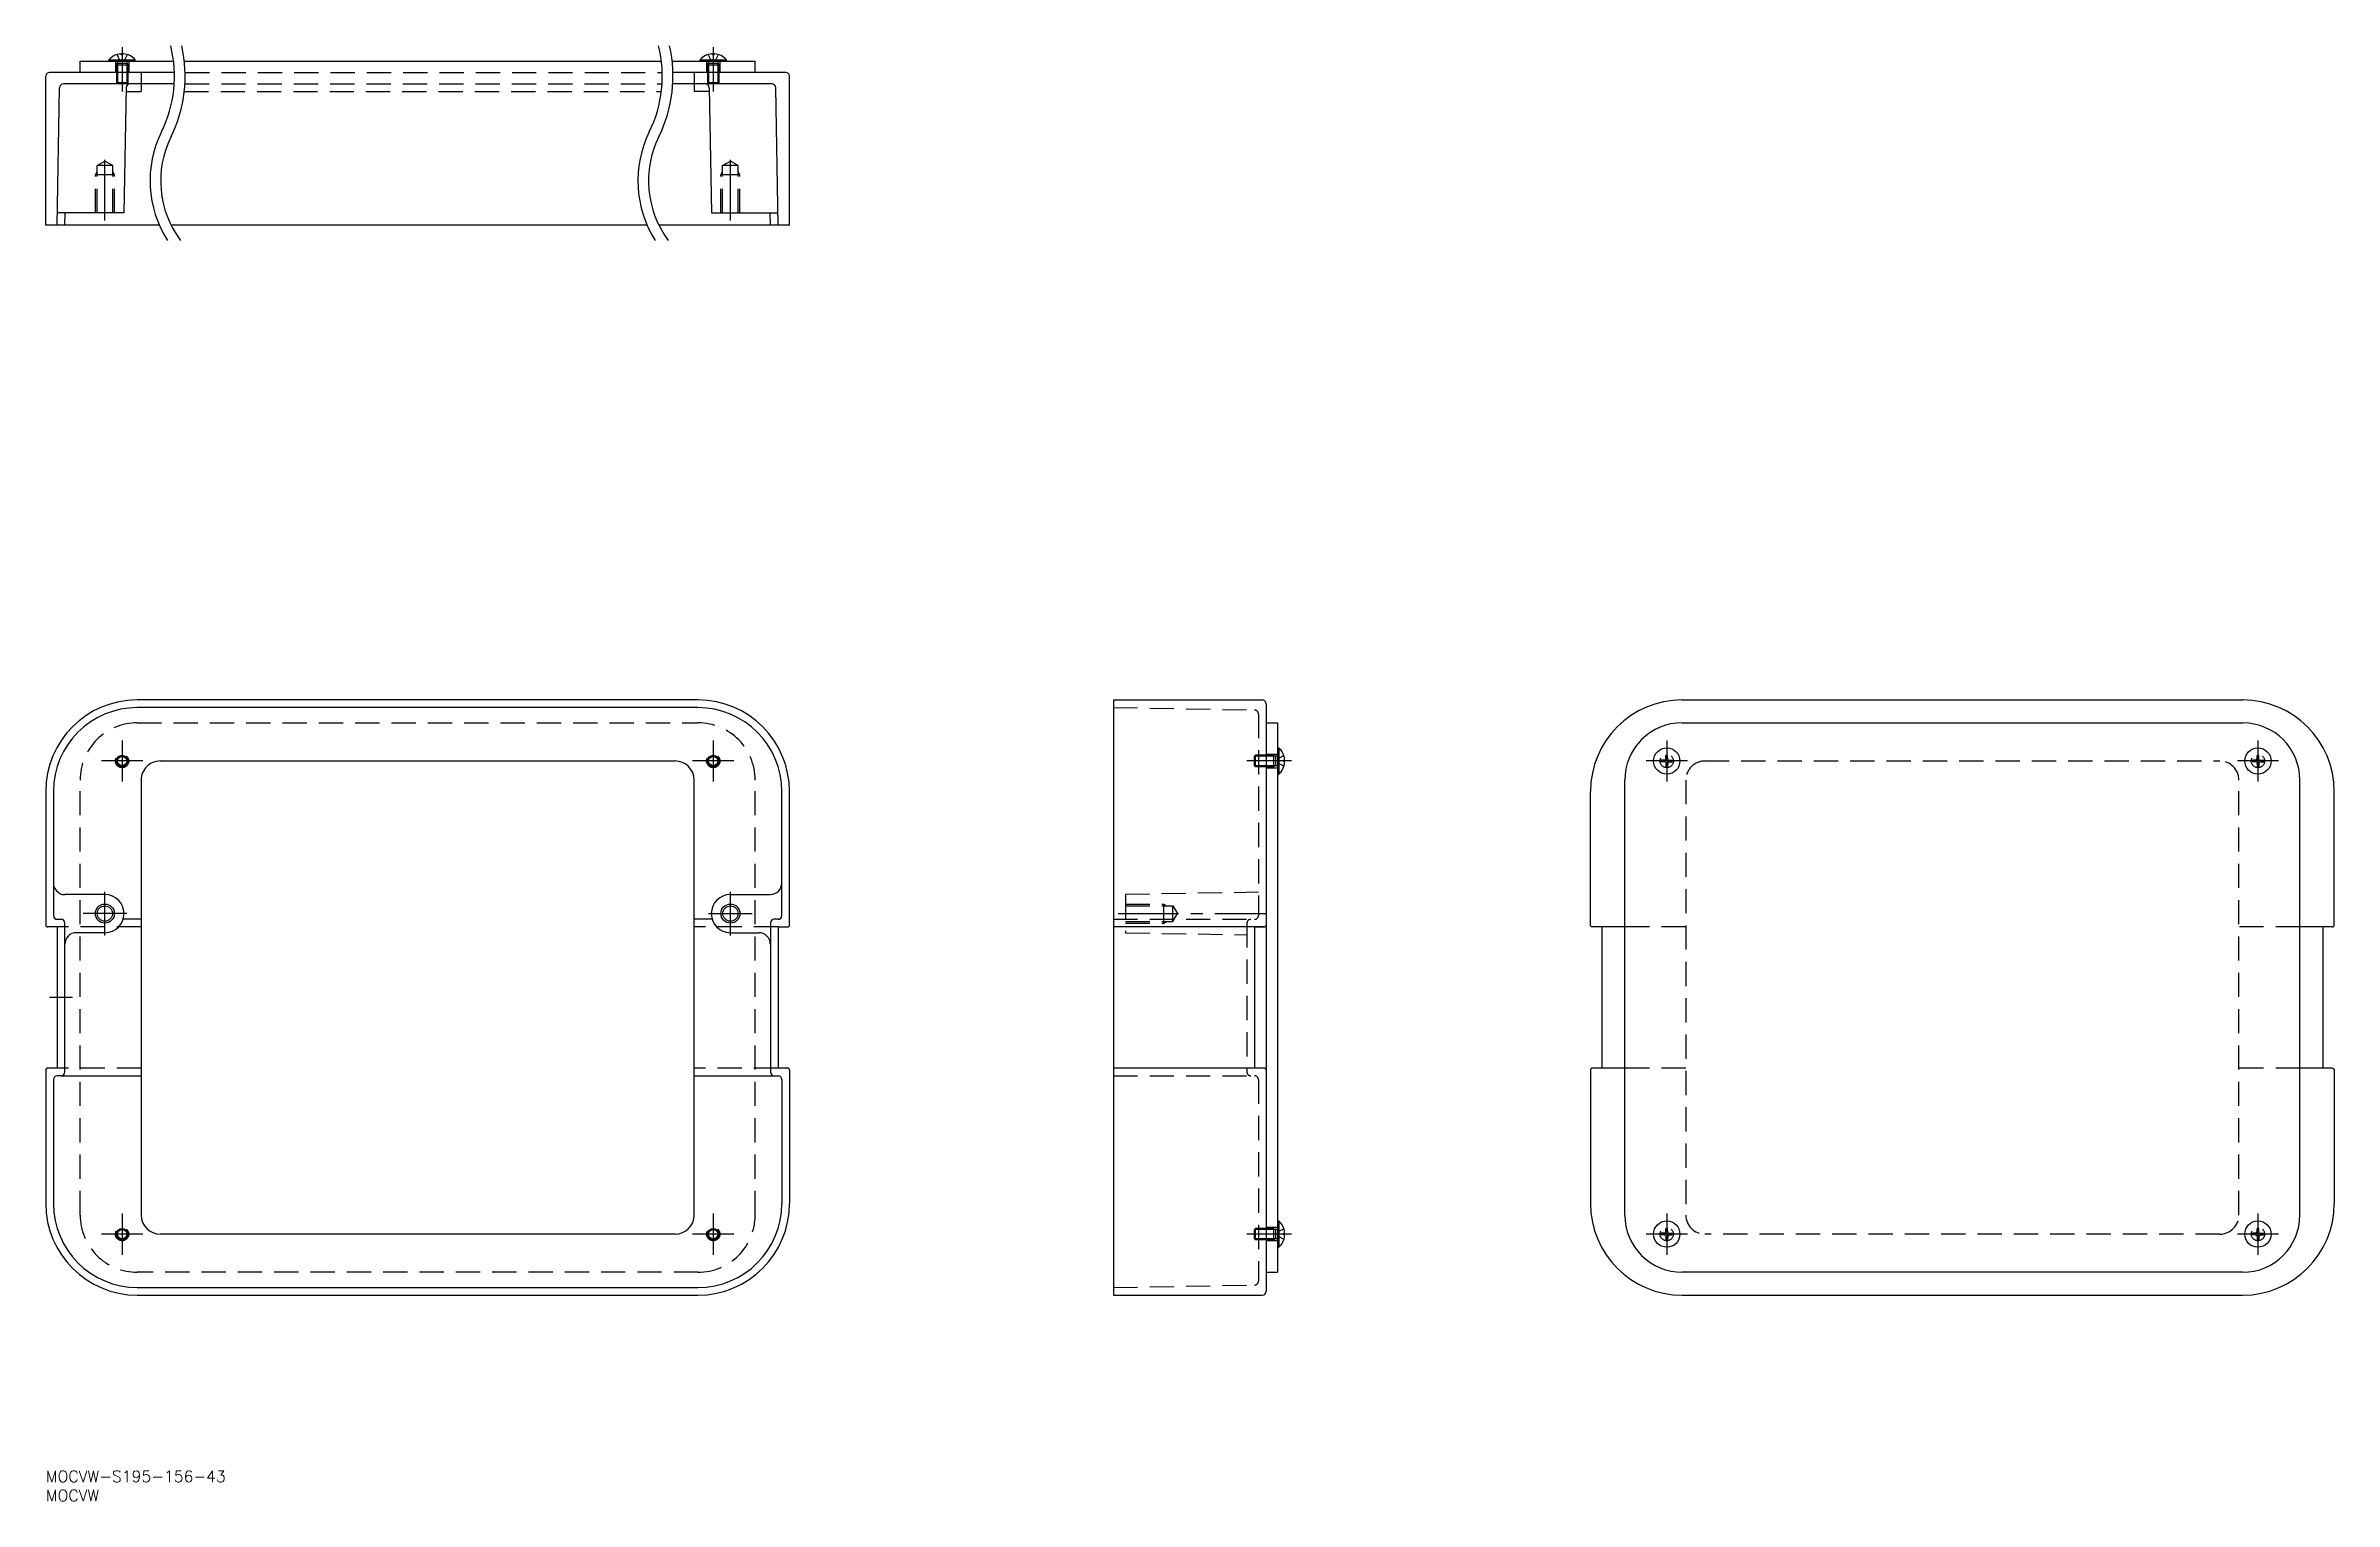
# Model space of a CAD drawing. Extents: x 0 to 600, y -8 to 373.
import ezdxf

# ---------------------------------------------------------------- set-up
doc = ezdxf.new("R2010")
doc.units = 0
doc.header["$LTSCALE"] = 0.5
doc.linetypes.add('CENTER', pattern=[50.8, 31.75, -6.35, 6.35, -6.35])
doc.linetypes.add('DASHED', pattern=[19.05, 12.7, -6.35])
doc.layers.get('0').update_dxf_attribs({"linetype": 'CONTINUOUS'})
doc.layers.add('CENTER', color=1, linetype='CENTER')
doc.styles.get("Standard").update_dxf_attribs({"font": 'txt.shx', "height": 3, "bigfont": 'bigfont.shx'})

# ---------------------------------------------------------------- blocks, each defined once
blk = doc.blocks.new('*U126')
at = {"color": 7, "linetype": 'CONTINUOUS'}
blk.add_text('MOCVW-S195-156-43', height=3, dxfattribs=at).set_placement((0, -3))
blk = doc.blocks.new('*U127')
at = {"color": 7, "linetype": 'CONTINUOUS'}
blk.add_text('MOCVW', height=3, dxfattribs=at).set_placement((0, -8))

msp = doc.modelspace()

# ---------------------------------------------------------------- linework, layer by layer
at = {"color": 7, "linetype": 'CONTINUOUS'}
for p, q in [((33.74, 366.46), (1, 366.46)), ((9, 369.46), (33.51, 369.46)), ((9, 366.46), (9, 369.46)), ((16.55, 369.81), (23.45, 369.81)), ((16.55, 369.46), (16.55, 369.81)), ((19.77, 371.13), (19.76, 371.33)), ((20.23, 371.13), (19.77, 371.13)), ((20.23, 371.13), (20.24, 371.33)), ((23.45, 369.46), (23.45, 369.81)), ((25, 366.46), (25, 361.46)), ((36.33, 369.46), (161.41, 369.46)), ((164.23, 369.46), (186, 369.46)), ((194, 366.46), (164.44, 366.46)), ((170, 366.46), (170, 361.46)), ((171.55, 369.81), (178.45, 369.81)), ((171.55, 369.46), (171.55, 369.81)), ((174.77, 371.13), (174.76, 371.33)), ((175.23, 371.13), (174.77, 371.13)), ((175.23, 371.13), (175.24, 371.33)), ((178.45, 369.46), (178.45, 369.81)), ((186, 366.46), (186, 369.46)), ((0, 326.46), (0, 365.46)), ((3, 326.46), (3.63, 362.48)), ((18.77, 363.46), (4.63, 363.46)), ((21.07, 362.48), (20.5, 329.66)), ((21.06, 361.46), (25, 361.46)), ((33.69, 363.46), (21.23, 363.46)), ((173.77, 363.46), (164.4, 363.46)), ((173.94, 361.46), (170, 361.46)), ((173.93, 362.48), (174.5, 329.66)), ((190.37, 363.46), (176.23, 363.46)), ((192, 326.46), (191.37, 362.48)), ((195, 326.46), (195, 365.46)), ((29.75, 326.46), (0, 326.46)), ((20.5, 329.66), (3.06, 329.66)), ((5, 326.46), (5.06, 329.66)), ((157.66, 326.46), (32.84, 326.46)), ((195, 326.46), (160.74, 326.46)), ((174.5, 329.66), (191.94, 329.66)), ((190, 326.46), (189.94, 329.66)), ((171, 202.01), (23.99, 202.01)), ((171, 200.01), (23.99, 200.01)), ((279.93, 202.01), (318.93, 202.01)), ((279.93, 202.01), (279.93, 46.01)), ((319.93, 201.01), (319.93, 47.01)), ((429.01, 202.01), (576.01, 202.01)), ((319.93, 196.01), (322.93, 196.01)), ((322.93, 196.01), (322.93, 52.01)), ((429.01, 196.01), (576.01, 196.01)), ((30, 186.01), (165, 186.01)), ((322.93, 189.46), (323.27, 189.46)), ((323.27, 189.46), (323.27, 182.56)), ((324.6, 186.24), (324.8, 186.25)), ((324.6, 185.79), (324.6, 186.24)), ((424.45, 186.25), (423.58, 186.24)), ((424.67, 186.35), (424.45, 186.25)), ((424.67, 186.35), (424.77, 186.58)), ((424.77, 186.58), (424.79, 187.44)), ((425.25, 186.58), (425.24, 187.44)), ((425.35, 186.35), (425.25, 186.58)), ((425.35, 186.35), (425.58, 186.25)), ((425.58, 186.25), (426.44, 186.24)), ((579.45, 186.25), (578.58, 186.24)), ((579.67, 186.35), (579.45, 186.25)), ((579.67, 186.35), (579.77, 186.58)), ((579.77, 186.58), (579.79, 187.44)), ((580.25, 186.58), (580.24, 187.44)), ((580.35, 186.35), (580.25, 186.58)), ((580.35, 186.35), (580.58, 186.25)), ((580.58, 186.25), (581.44, 186.24)), ((25, 181.01), (25, 67.01)), ((170, 67.01), (170, 181.01)), ((322.93, 182.56), (323.27, 182.56)), ((324.6, 185.79), (324.8, 185.77)), ((414.01, 67.01), (414.01, 181.01)), ((424.45, 185.77), (423.58, 185.79)), ((424.67, 185.67), (424.45, 185.77)), ((424.67, 185.67), (424.77, 185.45)), ((424.77, 185.45), (424.79, 184.58)), ((425.25, 185.45), (425.24, 184.58)), ((425.35, 185.67), (425.25, 185.45)), ((425.35, 185.67), (425.58, 185.77)), ((425.58, 185.77), (426.44, 185.79)), ((579.45, 185.77), (578.58, 185.79)), ((579.67, 185.67), (579.45, 185.77)), ((579.67, 185.67), (579.77, 185.45)), ((579.77, 185.45), (579.79, 184.58)), ((580.25, 185.45), (580.24, 184.58)), ((580.35, 185.67), (580.25, 185.45)), ((580.35, 185.67), (580.58, 185.77)), ((580.58, 185.77), (581.44, 185.79)), ((591.01, 67.01), (591.01, 181.01)), ((0, 178.59), (0, 143.01)), ((1.99, 178.01), (1.99, 145.51)), ((193, 145.51), (193, 178.01)), ((195, 143.01), (195, 178.01)), ((405.01, 143.01), (405.01, 178.01)), ((600.01, 143.01), (600.01, 178.01)), ((7.51, 151.01), (4.95, 151)), ((15.51, 151.01), (7.51, 151.01)), ((179.49, 151.01), (190, 151.01)), ((2.99, 144.51), (4, 144.51)), ((25, 144.51), (20.28, 144.51)), ((174.72, 144.51), (170, 144.51)), ((192, 144.51), (191, 144.51)), ((3, 142.51), (0.5, 142.51)), ((3, 142.51), (3, 105.51)), ((5, 104.51), (5, 143.51)), ((15.51, 141.01), (8, 141.01)), ((179.49, 141.01), (186.96, 141.01)), ((190, 143.51), (190, 104.51)), ((192, 142.51), (192, 105.51)), ((192, 142.51), (194.5, 142.51)), ((319.43, 142.51), (279.93, 142.51)), ((316.93, 142.51), (319.43, 142.51)), ((316.93, 142.51), (316.93, 105.51)), ((414.01, 142.51), (405.51, 142.51)), ((408.01, 142.51), (408.01, 105.51)), ((599.51, 142.51), (591.01, 142.51)), ((597.01, 142.51), (597.01, 105.51)), ((0, 105.01), (0, 70.01)), ((3, 105.51), (0.5, 105.51)), ((2, 102.51), (2, 70.01)), ((4, 103.51), (3, 103.51)), ((4, 103.51), (25, 103.51)), ((170, 103.51), (191, 103.51)), ((191, 103.51), (192, 103.51)), ((194.5, 105.51), (192, 105.51)), ((193, 102.51), (193, 70.01)), ((195, 105.01), (195, 70.01)), ((319.43, 105.51), (279.93, 105.51)), ((405.01, 105.01), (405.01, 70.01)), ((414.01, 105.51), (405.51, 105.51)), ((599.51, 105.51), (591.01, 105.51)), ((600.01, 105.01), (600.01, 70.01)), ((165, 62.01), (30, 62.01)), ((322.93, 65.46), (323.27, 65.46)), ((323.27, 65.46), (323.27, 58.56)), ((324.6, 62.24), (324.8, 62.25)), ((324.6, 61.79), (324.6, 62.24)), ((324.6, 61.79), (324.8, 61.77)), ((424.45, 62.25), (423.58, 62.24)), ((424.45, 61.77), (423.58, 61.79)), ((424.67, 62.35), (424.45, 62.25)), ((424.67, 61.67), (424.45, 61.77)), ((424.67, 62.35), (424.77, 62.58)), ((424.67, 61.67), (424.77, 61.45)), ((424.77, 62.58), (424.79, 63.44)), ((424.77, 61.45), (424.79, 60.58)), ((425.25, 62.58), (425.24, 63.44)), ((425.25, 61.45), (425.24, 60.58)), ((425.35, 62.35), (425.25, 62.58)), ((425.35, 61.67), (425.25, 61.45)), ((425.35, 62.35), (425.58, 62.25)), ((425.35, 61.67), (425.58, 61.77)), ((425.58, 62.25), (426.44, 62.24)), ((425.58, 61.77), (426.44, 61.79)), ((579.45, 62.25), (578.58, 62.24)), ((579.45, 61.77), (578.58, 61.79)), ((579.67, 62.35), (579.45, 62.25)), ((579.67, 61.67), (579.45, 61.77)), ((579.67, 62.35), (579.77, 62.58)), ((579.67, 61.67), (579.77, 61.45)), ((579.77, 62.58), (579.79, 63.44)), ((579.77, 61.45), (579.79, 60.58)), ((580.25, 62.58), (580.24, 63.44)), ((580.25, 61.45), (580.24, 60.58)), ((580.35, 62.35), (580.25, 62.58)), ((580.35, 61.67), (580.25, 61.45)), ((580.35, 62.35), (580.58, 62.25)), ((580.35, 61.67), (580.58, 61.77)), ((580.58, 62.25), (581.44, 62.24)), ((580.58, 61.77), (581.44, 61.79)), ((322.93, 58.56), (323.27, 58.56)), ((24, 48.01), (171, 48.01)), ((319.93, 52.01), (322.93, 52.01)), ((576.01, 52.01), (429.01, 52.01)), ((24, 46.01), (171, 46.01)), ((279.93, 46.01), (318.93, 46.01)), ((429.01, 46.01), (576.01, 46.01))]:
    msp.add_line(p, q, dxfattribs=at)
at = {"color": 3, "linetype": 'DASHED'}
for p, q in [((18.25, 369.46), (18.25, 366.46)), ((18.5, 368.46), (18.77, 368.93)), ((18.5, 368.46), (18.5, 363.73)), ((18.5, 368.46), (21.5, 368.46)), ((18.69, 371.09), (19.36, 369.72)), ((18.77, 369.36), (18.77, 363.46)), ((18.77, 368.93), (21.23, 368.93)), ((20, 369.38), (19.36, 369.72)), ((20.63, 369.72), (19.36, 369.72)), ((20, 369.38), (20.63, 369.72)), ((21.31, 371.09), (20.63, 369.72)), ((21.23, 369.36), (21.23, 363.46)), ((21.23, 368.93), (21.5, 368.46)), ((21.5, 368.46), (21.5, 363.73)), ((21.75, 369.46), (21.75, 366.46)), ((36.54, 366.46), (161.64, 366.46)), ((173.25, 369.46), (173.25, 366.46)), ((173.5, 368.46), (173.77, 368.93)), ((173.5, 368.46), (173.5, 363.73)), ((173.5, 368.46), (176.5, 368.46)), ((173.69, 371.09), (174.36, 369.72)), ((173.77, 369.36), (173.77, 363.46)), ((173.77, 368.93), (176.23, 368.93)), ((175, 369.38), (174.36, 369.72)), ((175.63, 369.72), (174.36, 369.72)), ((175, 369.38), (175.63, 369.72)), ((176.31, 371.09), (175.63, 369.72)), ((176.23, 369.36), (176.23, 363.46)), ((176.23, 368.93), (176.5, 368.46)), ((176.5, 368.46), (176.5, 363.73)), ((176.75, 369.46), (176.75, 366.46)), ((21.23, 363.73), (18.5, 363.73)), ((18.5, 363.73), (18.77, 363.46)), ((21.23, 363.46), (18.77, 363.46)), ((21.23, 363.46), (21.5, 363.73)), ((36.33, 361.46), (161.41, 361.46)), ((36.5, 363.46), (161.6, 363.46)), ((176.5, 363.73), (173.5, 363.73)), ((173.5, 363.73), (173.77, 363.46)), ((176.23, 363.46), (173.77, 363.46)), ((176.23, 363.46), (176.5, 363.73)), ((13.43, 342.06), (15.5, 343.26)), ((13.43, 329.66), (13.43, 342.06)), ((17.57, 342.06), (13.43, 342.06)), ((17.57, 342.06), (15.5, 343.26)), ((17.57, 329.66), (17.57, 342.06)), ((177.43, 342.06), (179.5, 343.26)), ((177.43, 329.66), (177.43, 342.06)), ((181.57, 342.06), (177.43, 342.06)), ((181.57, 342.06), (179.5, 343.26)), ((181.57, 329.66), (181.57, 342.06)), ((13, 339.66), (13.43, 340.41)), ((13, 329.66), (13, 339.66)), ((18, 339.66), (13, 339.66)), ((18, 339.66), (17.57, 340.41)), ((18, 329.66), (18, 339.66)), ((177, 339.66), (177.43, 340.41)), ((177, 329.66), (177, 339.66)), ((182, 339.66), (177, 339.66)), ((182, 339.66), (181.57, 340.41)), ((182, 329.66), (182, 339.66)), ((279.93, 200.01), (316.95, 199.37)), ((317.93, 198.37), (317.93, 145.51)), ((24, 196.01), (171, 196.01)), ((317.2, 187.51), (316.93, 187.24)), ((322.83, 187.24), (316.93, 187.24)), ((316.93, 184.78), (316.93, 187.24)), ((321.93, 187.51), (317.2, 187.51)), ((317.2, 184.51), (317.2, 187.51)), ((319.93, 187.76), (322.93, 187.76)), ((321.93, 187.51), (322.4, 187.24)), ((321.93, 187.51), (321.93, 184.51)), ((322.4, 187.24), (322.4, 184.78)), ((322.84, 186.01), (323.18, 186.65)), ((322.84, 186.01), (323.18, 185.38)), ((324.55, 187.32), (323.18, 186.65)), ((323.18, 185.38), (323.18, 186.65)), ((435.01, 186.01), (570.01, 186.01)), ((9, 67.01), (9, 181.01)), ((186, 67.01), (186, 181.01)), ((322.83, 184.78), (316.93, 184.78)), ((316.93, 184.78), (317.2, 184.51)), ((321.93, 184.51), (317.2, 184.51)), ((319.93, 184.26), (322.93, 184.26)), ((322.4, 184.78), (321.93, 184.51)), ((324.55, 184.7), (323.18, 185.38)), ((430.01, 181.01), (430.01, 67.01)), ((575.01, 67.01), (575.01, 181.01)), ((317.93, 151.61), (283.13, 151)), ((283.13, 151), (283.13, 141)), ((279.93, 144.51), (316.93, 144.51)), ((283.13, 148.51), (293.13, 148.51)), ((283.13, 148.08), (295.53, 148.08)), ((293.13, 143.51), (293.13, 148.51)), ((293.13, 148.51), (293.88, 148.08)), ((295.53, 143.95), (295.53, 148.08)), ((295.53, 148.08), (296.72, 146.01)), ((295.53, 143.95), (296.72, 146.01)), ((25, 142.51), (3, 142.51)), ((192, 142.51), (170, 142.51)), ((283.13, 143.95), (295.53, 143.95)), ((283.13, 143.51), (293.13, 143.51)), ((283.13, 141), (314.93, 140.45)), ((293.13, 143.51), (293.88, 143.95)), ((314.93, 143.51), (314.93, 104.51)), ((430.01, 142.51), (414.01, 142.51)), ((591.01, 142.51), (575.01, 142.51)), ((25, 105.51), (3, 105.51)), ((192, 105.51), (170, 105.51)), ((279.93, 103.51), (316.93, 103.51)), ((317.93, 102.51), (317.93, 49.66)), ((430.01, 105.51), (414.01, 105.51)), ((591.01, 105.51), (575.01, 105.51)), ((317.2, 63.51), (316.93, 63.24)), ((322.83, 63.24), (316.93, 63.24)), ((316.93, 60.78), (316.93, 63.24)), ((322.83, 60.78), (316.93, 60.78)), ((316.93, 60.78), (317.2, 60.51)), ((321.93, 63.51), (317.2, 63.51)), ((317.2, 60.51), (317.2, 63.51)), ((321.93, 60.51), (317.2, 60.51)), ((322.93, 63.76), (319.93, 63.76)), ((322.93, 60.26), (319.93, 60.26)), ((321.93, 63.51), (322.4, 63.24)), ((321.93, 63.51), (321.93, 60.51)), ((322.4, 60.78), (321.93, 60.51)), ((322.4, 63.24), (322.4, 60.78)), ((322.84, 62.01), (323.18, 62.65)), ((322.84, 62.01), (323.18, 61.38)), ((324.55, 63.32), (323.18, 62.65)), ((323.18, 61.38), (323.18, 62.65)), ((324.55, 60.7), (323.18, 61.38)), ((570.01, 62.01), (435.01, 62.01)), ((171, 52.01), (24, 52.01)), ((279.93, 48.01), (316.95, 48.66))]:
    msp.add_line(p, q, dxfattribs=at)
for centre in [(20, 186.01), (175, 186.01), (425.01, 186.01), (580.01, 186.01), (20, 62.01), (175, 62.01), (425.01, 62.01), (580.01, 62.01)]:
    msp.add_circle(centre, 1.75, dxfattribs=at)
at = {"color": 7, "linetype": 'CONTINUOUS'}
for centre, radius in [((20, 186.01), 1.5), ((175, 186.01), 1.5), ((425.01, 186.01), 3.45), ((580.01, 186.01), 3.45), ((15.5, 146.02), 2), ((179.5, 146.02), 2), ((20, 62.01), 1.5), ((175, 62.01), 1.5), ((425.01, 62.01), 3.45), ((580.01, 62.01), 3.45)]:
    msp.add_circle(centre, radius, dxfattribs=at)
at = {"color": 3, "linetype": 'CONTINUOUS'}
for centre, radius in [((20, 186.01), 1.23), ((175, 186.01), 1.23), ((15.5, 146.02), 2.5), ((179.5, 146.02), 2.5), ((20, 62.01), 1.23), ((175, 62.01), 1.23)]:
    msp.add_circle(centre, radius, dxfattribs=at)
for centre, radius, start, end in [((1, 365.46), 32.75, 333.58455, 14.13703), ((1, 365.46), 35.55, 333.58455, 13.00358), ((128.9, 365.46), 32.75, 333.58455, 14.13703), ((128.9, 365.46), 35.55, 333.58455, 13.00358), ((56.18, 338.06), 28.85, 153.58455, 212.70707), ((56.18, 338.06), 26.06, 153.58455, 216.75503), ((184.08, 338.06), 28.85, 153.58455, 212.70707), ((184.08, 338.06), 26.06, 153.58455, 216.75503)]:
    msp.add_arc(centre, radius, start, end, dxfattribs=at)
at = {"color": 7, "linetype": 'CONTINUOUS'}
for centre, radius, start, end in [((1, 365.46), 1, 90, 180), ((20, 366.76), 4.6, 94.2535, 138.59038), ((19.67, 371.16), 0.195, 62.2184, 92.67329), ((20.33, 371.16), 0.195, 87.32671, 117.7816), ((20, 366.76), 4.6, 41.40962, 85.7465), ((175, 366.76), 4.6, 94.2535, 138.59038), ((174.67, 371.16), 0.195, 62.2184, 92.67329), ((175.33, 371.16), 0.195, 87.32671, 117.7816), ((175, 366.76), 4.6, 41.40962, 85.7465), ((194, 365.46), 1, 0, 90), ((4.63, 362.46), 1, 90, 179), ((22.07, 362.46), 1, 90, 179), ((172.93, 362.46), 1, 1, 90), ((190.37, 362.46), 1, 1, 90), ((23.99, 178.01), 24, 90, 180), ((23.99, 178.01), 22, 90, 180), ((171, 178.01), 24, 0, 90), ((171, 178.01), 22, 0, 90), ((318.93, 201.01), 1, 0, 90), ((429.01, 178.01), 24, 90, 180), ((576.01, 178.01), 24, 0, 90), ((429.01, 181.01), 15, 90, 180.00001), ((576.01, 181.01), 15, 0, 90), ((30, 181.01), 5, 90, 180.00001), ((165, 181.01), 5, 0, 90), ((320.23, 186.01), 4.6, 4.2535, 48.59038), ((324.62, 186.34), 0.195, 332.2184, 2.67329), ((425.01, 186.01), 1.45, 171.03893, 188.96107), ((425.01, 186.01), 1.45, 81.03893, 98.96107), ((425.01, 186.01), 1.45, 351.03893, 8.96107), ((580.01, 186.01), 1.45, 171.03893, 188.96107), ((580.01, 186.01), 1.45, 81.03893, 98.96107), ((580.01, 186.01), 1.45, 351.03893, 8.96107), ((320.23, 186.01), 4.6, 311.40962, 355.7465), ((324.62, 185.68), 0.195, 357.32671, 27.7816), ((425.01, 186.01), 1.45, 261.03893, 278.96107), ((580.01, 186.01), 1.45, 261.03893, 278.96107), ((4.99, 154), 3, 180, 270), ((15.51, 146.01), 5, 270, 90), ((179.49, 146.01), 5, 90, 270), ((190, 154.01), 3, 270, 360), ((2.99, 145.51), 1, 180, 270), ((4, 143.51), 1, 0, 90), ((191, 143.51), 1, 90, 180), ((192, 145.51), 1, 270, 0), ((0.5, 143.01), 0.5, 180, 270), ((8, 138.01), 3, 90, 180), ((186.96, 138.01), 3, 0, 90), ((194.5, 143.01), 0.5, 270, 0), ((319.43, 143.01), 0.5, 270, 0), ((599.51, 143.01), 0.5, 270, 0), ((0.5, 105.01), 0.5, 90, 180), ((3, 102.51), 1, 90, 180), ((4, 104.51), 1, 270, 0), ((191, 104.51), 1, 180, 270), ((192, 102.51), 1, 0, 90), ((194.5, 105.01), 0.5, 0, 90), ((319.43, 105.01), 0.5, 0, 90), ((405.51, 105.01), 0.5, 90, 180), ((24, 70.01), 24, 180, 270), ((24, 70.01), 22, 180, 270), ((30, 67.01), 5, 180.00001, 270), ((165, 67.01), 5, 270, 0), ((171, 70.01), 22, 270, 0), ((171, 70.01), 24, 270, 0), ((429.01, 70.01), 24, 180, 270), ((429.01, 67.01), 15, 179.99999, 270), ((576.01, 70.01), 24, 270, 0), ((576.01, 67.01), 15, 270, 0), ((320.23, 62.01), 4.6, 4.2535, 48.59038), ((320.23, 62.01), 4.6, 311.40962, 355.7465), ((324.62, 62.34), 0.195, 332.2184, 2.67329), ((324.62, 61.68), 0.195, 357.32671, 27.7816), ((425.01, 62.01), 1.45, 171.03893, 188.96107), ((425.01, 62.01), 1.45, 81.03893, 98.96107), ((425.01, 62.01), 1.45, 261.03893, 278.96107), ((425.01, 62.01), 1.45, 351.03893, 8.96107), ((580.01, 62.01), 1.45, 171.03893, 188.96107), ((580.01, 62.01), 1.45, 81.03893, 98.96107), ((580.01, 62.01), 1.45, 261.03893, 278.96107), ((580.01, 62.01), 1.45, 351.03893, 8.96107), ((318.93, 47.01), 1, 270, 0)]:
    msp.add_arc(centre, radius, start, end, dxfattribs=at)
at = {"color": 3, "linetype": 'DASHED'}
for centre, radius, start, end in [((18.24, 370.86), 0.5, 26.3, 36.1933), ((18.67, 369.36), 0.1, 0, 90), ((21.33, 369.36), 0.1, 90, 180), ((21.76, 370.86), 0.5, 143.8067, 153.7), ((173.24, 370.86), 0.5, 26.3, 36.1933), ((173.67, 369.36), 0.1, 0, 90), ((176.33, 369.36), 0.1, 90, 180), ((176.76, 370.86), 0.5, 143.8067, 153.7), ((316.93, 198.37), 1, 0, 89), ((24, 181.01), 15, 90, 180.00001), ((171, 181.01), 15, 0, 90), ((322.83, 187.34), 0.1, 270, 0), ((324.33, 187.77), 0.5, 296.3, 306.1933), ((435.01, 181.01), 5, 90, 180.00001), ((570.01, 181.01), 5, 0, 90), ((322.83, 184.68), 0.1, 0, 90), ((324.33, 184.25), 0.5, 53.8067, 63.7), ((315.93, 143.51), 1, 90, 180), ((316.93, 145.51), 1, 270, 0), ((315.93, 104.51), 1, 180, 270), ((316.93, 102.51), 1, 0, 90), ((24, 67.01), 15, 179.99999, 270), ((171, 67.01), 15, 270, 0), ((435.01, 67.01), 5, 180.00001, 270), ((570.01, 67.01), 5, 270, 0), ((322.83, 63.34), 0.1, 270, 0), ((322.83, 60.68), 0.1, 0, 90), ((324.33, 63.77), 0.5, 296.3, 306.1933), ((324.33, 60.25), 0.5, 53.8067, 63.7), ((316.93, 49.66), 1, 271, 0)]:
    msp.add_arc(centre, radius, start, end, dxfattribs=at)
at = {"color": 7, "linetype": 'CONTINUOUS', "extrusion": (0, 0, -1)}
for centre, start, end in [((-405.51, 143.01), 270, 0), ((-599.51, 105.01), 90, 180)]:
    msp.add_arc(centre, 0.5, start, end, dxfattribs=at)
at = {"layer": 'CENTER', "color": 1, "linetype": 'CENTER'}
for p, q in [((20, 373.13), (20, 361.46)), ((175, 373.13), (175, 361.46)), ((15.5, 327.66), (15.5, 345.26)), ((179.5, 327.66), (179.5, 345.26)), ((25.4, 186.01), (14.6, 186.01)), ((20, 191.41), (20, 180.61)), ((180.4, 186.01), (169.6, 186.01)), ((175, 191.41), (175, 180.61)), ((326.6, 186.01), (314.93, 186.01)), ((430.41, 186.01), (419.61, 186.01)), ((425.01, 191.41), (425.01, 180.61)), ((585.41, 186.01), (574.61, 186.01)), ((580.01, 191.41), (580.01, 180.61)), ((15.5, 140.27), (15.5, 151.75)), ((179.5, 140.27), (179.5, 151.75)), ((21.24, 146.01), (9.76, 146.01)), ((173.76, 146.01), (185.24, 146.01)), ((281.13, 146.01), (319.93, 146.01)), ((7, 124.01), (1, 124.01)), ((20, 67.41), (20, 56.61)), ((175, 67.41), (175, 56.61)), ((425.01, 67.41), (425.01, 56.61)), ((580.01, 67.41), (580.01, 56.61)), ((25.4, 62.01), (14.6, 62.01)), ((180.4, 62.01), (169.6, 62.01)), ((326.6, 62.01), (314.93, 62.01)), ((430.41, 62.01), (419.61, 62.01)), ((585.41, 62.01), (574.61, 62.01))]:
    msp.add_line(p, q, dxfattribs=at)

# ---------------------------------------------------------------- block references
at = {"color": 7, "linetype": 'CONTINUOUS'}
for name in ['*U126', '*U127']:
    msp.add_blockref(name, (0, 0), dxfattribs=at)

doc.saveas('drawing.dxf')
